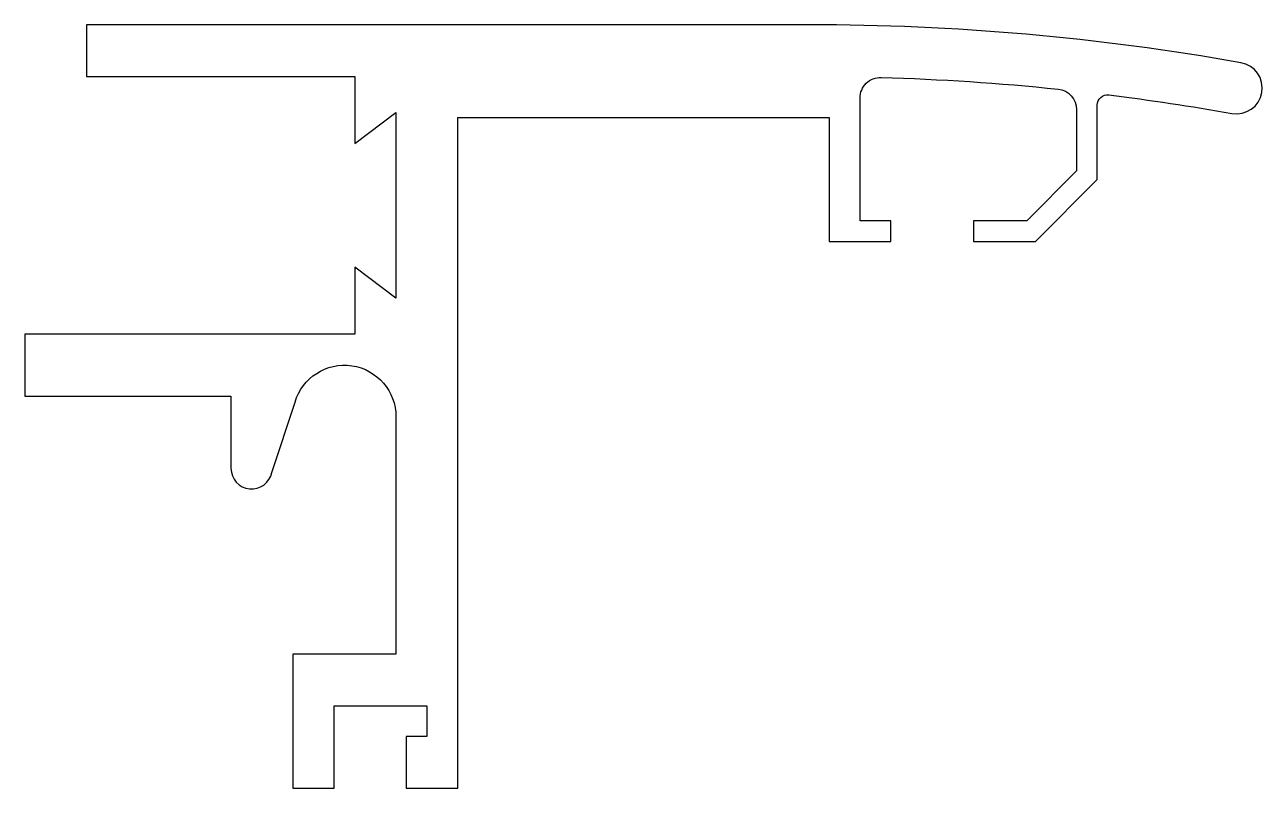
# Model space of a CAD drawing. Extents: x 134.1 to 194.1, y 199.1 to 236.1.
import ezdxf

# ---------------------------------------------------------------- set-up
doc = ezdxf.new("R2010")
doc.units = 0
doc.header["$LTSCALE"] = 2
doc.layers.get('0').update_dxf_attribs({"linetype": 'CONTINUOUS'})

msp = doc.modelspace()

# ---------------------------------------------------------------- linework, layer by layer
at = {"color": 7}
msp.add_lwpolyline([(153.587, 201.57), (152.587, 201.57), (152.587, 199.07), (155.087, 199.07), (155.087, 231.57), (173.087, 231.57), (173.087, 225.57), (176.087, 225.57), (176.087, 226.57), (174.587, 226.57), (174.587, 232.518, -0.422921), (175.617, 233.518, -0.018287), (184.19, 232.95, -0.384422), (185.087, 231.955), (185.087, 228.984), (182.673, 226.57), (180.087, 226.57), (180.087, 225.57), (183.087, 225.57), (186.087, 228.57), (186.087, 232.174, -0.450969), (186.649, 232.67, -0.012848), (192.619, 231.77, 1), (193.055, 234.232, 0.043836), (172.135, 236.07), (137.087, 236.07), (137.087, 233.57), (150.087, 233.57), (150.087, 230.32), (152.087, 231.82), (152.087, 222.82), (150.087, 224.32), (150.087, 221.07), (134.087, 221.07), (134.087, 218.07), (144.087, 218.07), (144.087, 214.57, 0.902834), (146.066, 214.367), (147.191, 217.782, -0.86507), (152.087, 217.07), (152.087, 205.57), (147.087, 205.57), (147.087, 199.07), (149.087, 199.07), (149.087, 203.07), (153.587, 203.07)], format="xyb", close=True, dxfattribs=at)

doc.saveas('drawing.dxf')
